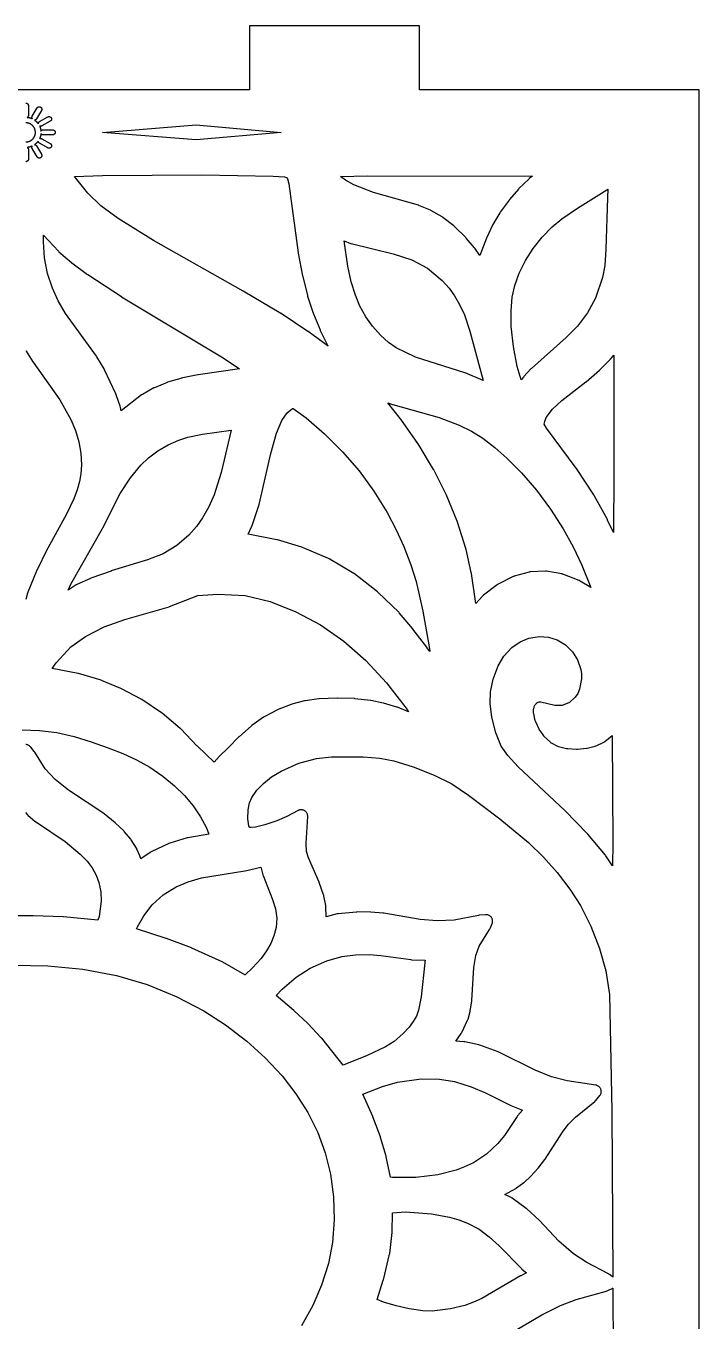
# Model space of a CAD drawing. Header units: millimetres. Extents: x 10 to 410, y 18 to 283.
# Drawn here: x 179.6 to 211.3, y 86.2 to 147 of the extents above; entities that cross this region are included whole.
import ezdxf

# ---------------------------------------------------------------- set-up
doc = ezdxf.new("R2010")
doc.units = ezdxf.units.MM
doc.layers.add('CUT', color=1, linetype='Continuous')
doc.layers.add('ENGRAVE', color=5, linetype='Continuous')

msp = doc.modelspace()

# ---------------------------------------------------------------- linework, layer by layer
at = {"layer": 'CUT'}
for points in [[(190.134, 147), (190.134, 144), (169.134, 144), (169.134, 147), (161.134, 147), (161.134, 144), (148, 144), (148, 24), (161.134, 24), (161.134, 21), (169.134, 21), (169.134, 24), (190.134, 24), (190.134, 21), (198.134, 21), (198.134, 24), (211.2679, 24), (211.2679, 144), (198.134, 144), (198.134, 147)], [(192.6404, 135.2321), (192.8634, 134.3474), (192.873, 134.314), (193.1348, 133.5072), (193.1475, 133.4727), (193.4547, 132.7221), (193.4693, 132.6899), (193.8282, 131.9738), (193.8333, 131.9643), (192.9002, 132.6479), (192.8886, 132.6559), (191.6287, 133.4878), (191.6172, 133.495), (189.8438, 134.5464), (189.8389, 134.5492), (185.6312, 136.9276), (183.9636, 137.9563), (183.159, 138.556), (182.5393, 139.1476), (181.9208, 139.9342), (183.2279, 139.9728), (187.9024, 140), (191.259, 139.9484), (191.7926, 139.9133), (191.8783, 139.8796), (191.9233, 139.8241), (191.9896, 139.5836), (192.4259, 136.3513), (192.4308, 136.3214), (192.6337, 135.2622)], [(200.3235, 137.0389), (200.3015, 137.0624), (199.7703, 137.5822), (199.7426, 137.6063), (199.2198, 138.0106), (199.1871, 138.0326), (198.6689, 138.3293), (198.6405, 138.3436), (198.1039, 138.5697), (198.0755, 138.5796), (195.9734, 139.1767), (195.0502, 139.5321), (194.6477, 139.7574), (194.4202, 139.9345), (195.6782, 139.966), (203.4339, 139.9459), (203.2863, 139.8312), (203.2593, 139.8077), (202.7988, 139.3578), (202.7789, 139.3366), (202.3591, 138.851), (202.3386, 138.825), (201.927, 138.2536), (201.9073, 138.2233), (201.5812, 137.6737), (201.5635, 137.6407), (201.2861, 137.0659), (201.2699, 137.0283), (200.965, 136.2254), (200.7289, 136.5587), (200.7089, 136.5845)], [(206.9599, 138.9202), (206.8915, 136.5141), (206.8342, 135.7419), (206.7295, 135.1783), (206.3946, 134.2233), (206.0175, 133.5195), (205.5475, 132.9066), (205.0168, 132.369), (203.385, 130.9204), (203.3614, 130.8972), (203.0319, 130.5401), (203.0087, 130.5124), (202.9066, 130.3767), (202.7193, 131.0133), (202.5393, 131.9421), (202.4428, 132.881), (202.4304, 133.6268), (202.4831, 134.2657), (202.6052, 134.8141), (202.8162, 135.3965), (203.1075, 135.9815), (203.4699, 136.5504), (203.8931, 137.0848), (204.3673, 137.5684), (204.8176, 137.9383), (205.5507, 138.4343), (206.9393, 139.3057), (206.986, 139.3301), (206.9609, 138.9407)], [(183.3301, 130.858), (183.3074, 130.9001), (182.9651, 131.4613), (182.9483, 131.4866), (181.503, 133.4963), (181.155, 134.0941), (180.8858, 134.6787), (180.6571, 135.379), (180.5162, 136.1147), (180.4563, 136.8565), (180.4541, 137.1734), (181.1597, 136.4228), (181.1859, 136.3978), (181.7848, 135.8868), (181.8003, 135.8743), (182.5259, 135.3325), (182.5406, 135.3222), (184.1212, 134.2891), (184.1299, 134.2835), (188.8964, 131.4122), (189.6657, 130.9003), (187.7341, 130.6227), (187.7193, 130.62), (186.9298, 130.4538), (186.9114, 130.4492), (186.2898, 130.2652), (186.2658, 130.2566), (185.672, 130.0117), (185.6433, 129.9979), (185.109, 129.6964), (185.0731, 129.6724), (184.1178, 128.9234), (184.0804, 129.0882), (184.0651, 129.1418), (183.8814, 129.6755), (183.8622, 129.7232)], [(196.8952, 136.3016), (197.7638, 136.017), (198.5045, 135.6244), (199.1911, 135.0514), (199.5186, 134.6816), (199.778, 134.3185), (200.0083, 133.9208), (200.2361, 133.4261), (200.4978, 132.6624), (201.1163, 130.3542), (200.2765, 130.7037), (200.2559, 130.7112), (197.9375, 131.4433), (197.026, 131.8861), (196.6698, 132.1381), (196.2995, 132.4719), (195.9226, 132.8941), (195.6039, 133.3455), (195.3322, 133.8455), (195.1217, 134.3523), (194.9231, 134.9894), (194.7584, 135.7141), (194.5914, 136.9033), (194.8822, 136.7864), (194.9161, 136.7756)], [(207.2425, 123.2135), (206.9707, 123.7914), (206.958, 123.8166), (206.3359, 124.9491), (206.3195, 124.9764), (205.5116, 126.2152), (205.4974, 126.2355), (204.0972, 128.1127), (203.9861, 128.3016), (204.0144, 128.425), (204.0885, 128.6107), (204.3755, 129.0079), (204.8163, 129.4163), (205.952, 130.2827), (205.9665, 130.2945), (206.5899, 130.8334), (206.6072, 130.8495), (207.08, 131.3224), (207.1007, 131.345), (207.2677, 131.5443), (207.2669, 125.9516)], [(192.6354, 122.5113), (192.607, 122.5215), (191.4507, 122.8604), (191.4294, 122.8655), (190.0849, 123.1279), (190.2476, 123.5029), (190.262, 123.5404), (190.5798, 124.4791), (190.594, 124.5291), (191.1436, 126.9182), (191.4111, 127.8782), (191.6561, 128.4663), (191.9164, 128.8289), (192.1662, 129.039), (192.1899, 129.0411), (192.8077, 128.5941), (193.6693, 127.8516), (194.5139, 127.0067), (195.2866, 126.106), (195.9845, 125.1539), (196.6054, 124.154), (197.0376, 123.3371), (197.3945, 122.553), (197.7259, 121.6912), (197.9669, 120.9186), (198.2876, 119.5192), (198.5868, 117.8477), (198.6152, 117.6283), (198.4816, 117.8191), (198.4712, 117.8333), (197.8197, 118.6786), (197.8093, 118.6915), (197.1739, 119.4436), (197.1506, 119.4687), (196.1883, 120.4023), (196.1611, 120.4258), (195.0698, 121.2659), (195.0408, 121.2854), (193.8834, 121.9699), (193.8538, 121.985)], [(204.8837, 123.38), (205.3549, 122.5357), (205.7636, 121.6749), (206.173, 120.635), (205.6723, 120.9343), (205.6331, 120.9534), (204.8573, 121.2555), (204.8349, 121.263), (204.8121, 121.2682), (204.0995, 121.3942), (204.0741, 121.3971), (204.0485, 121.3973), (203.3388, 121.3626), (203.3138, 121.3601), (203.289, 121.3546), (202.578, 121.1601), (202.555, 121.1527), (202.5325, 121.1426), (201.8246, 120.7895), (201.8019, 120.7768), (201.7801, 120.7617), (201.1387, 120.2731), (201.114, 120.2521), (201.0909, 120.2281), (200.7827, 119.8757), (200.5715, 121.2926), (200.5639, 121.3327), (200.318, 122.4185), (200.307, 122.459), (199.9183, 123.7021), (199.904, 123.7419), (199.4035, 124.9643), (199.388, 124.9983), (198.8052, 126.148), (198.7892, 126.1767), (198.0637, 127.3735), (198.0481, 127.3973), (197.2467, 128.5314), (197.2344, 128.548), (196.6336, 129.3077), (196.8664, 129.2258), (196.8813, 129.2211), (199.047, 128.6122), (199.9991, 128.2532), (200.5688, 127.9666), (201.0974, 127.6346), (201.6652, 127.2051), (202.2321, 126.7081), (202.9196, 126.0143), (203.6221, 125.1959), (204.2815, 124.3117)], [(185.3998, 126.7164), (185.8409, 127.051), (186.3139, 127.3296), (186.8213, 127.5532), (187.2437, 127.6869), (187.9278, 127.8248), (189.2791, 128.0192), (188.8094, 126.0282), (188.4736, 124.984), (188.2237, 124.4205), (187.936, 123.9075), (187.6486, 123.495), (187.2958, 123.0874), (186.7337, 122.5986), (186.0913, 122.2111), (185.3491, 121.9306), (183.645, 121.4075), (183.6342, 121.4038), (182.6819, 121.0619), (182.6625, 121.0541), (182.034, 120.7674), (182.0024, 120.7504), (181.6167, 120.5075), (181.753, 120.7849), (183.2362, 123.4073), (183.2451, 123.4241), (184.0692, 125.0403), (184.5429, 125.7845), (185.034, 126.3709)], [(190.8291, 114.552), (190.7989, 114.5336), (190.2445, 114.146), (190.2171, 114.1244), (189.6707, 113.6399), (189.6466, 113.6161), (189.1479, 113.1114), (189.1236, 113.0902), (188.7451, 112.7249), (188.7247, 112.7033), (188.4839, 112.4205), (187.6964, 113.1748), (187.6684, 113.1986), (186.9118, 113.9877), (186.8853, 114.0125), (186.0343, 114.7253), (186.0091, 114.7443), (185.0809, 115.3671), (185.0569, 115.3816), (184.125, 115.8779), (184.1022, 115.8886), (183.1894, 116.266), (183.1652, 116.2746), (182.1125, 116.5857), (182.0894, 116.5911), (180.8707, 116.8216), (181.0636, 117.0918), (181.7473, 117.836), (182.4308, 118.3336), (183.3161, 118.7822), (184.2855, 119.1309), (186.3627, 119.727), (186.384, 119.7344), (187.7202, 120.2554), (188.6471, 120.316), (189.9449, 120.252), (191.1059, 119.9652), (192.317, 119.4945), (193.4717, 118.8765), (194.5684, 118.1129), (195.6063, 117.2045), (196.5846, 116.1516), (197.5438, 114.8955), (197.6164, 114.7855), (197.0915, 115.0056), (197.0664, 115.0147), (196.4446, 115.1993), (196.4243, 115.2045), (195.8434, 115.3226), (195.8232, 115.3257), (195.0874, 115.4088), (195.0686, 115.4102), (194.2697, 115.4337), (194.2541, 115.4336), (193.4225, 115.401), (193.4012, 115.3991), (192.7509, 115.3121), (192.7232, 115.3067), (192.13, 115.1527), (192.101, 115.1432), (191.5164, 114.9104), (191.4923, 114.8991)], [(201.5343, 114.548), (201.452, 115.1838), (201.4633, 115.7321), (201.586, 116.3283), (201.8288, 116.9589), (202.0991, 117.4082), (202.47, 117.8067), (202.8551, 118.0737), (203.2737, 118.2486), (203.7563, 118.3302), (204.1893, 118.2997), (204.6038, 118.1691), (204.9829, 117.9398), (205.314, 117.6113), (205.5519, 117.2402), (205.71, 116.7784), (205.7383, 116.5795), (205.7408, 116.3349), (205.6487, 115.8599), (205.5626, 115.6581), (205.4475, 115.4775), (205.1768, 115.2243), (204.8383, 115.0906), (204.4884, 115.091), (203.8291, 115.2382), (203.7997, 115.2429), (203.7702, 115.2436), (203.7408, 115.2406), (203.7116, 115.2337), (203.6832, 115.2229), (203.6555, 115.2088), (203.629, 115.191), (203.604, 115.1698), (203.5804, 115.1453), (203.5588, 115.1182), (203.5391, 115.0883), (203.5217, 115.0558), (203.5066, 115.0213), (203.494, 114.9851), (203.484, 114.9473), (203.4767, 114.9084), (203.4723, 114.8688), (203.4706, 114.8287), (203.4718, 114.7886), (203.4757, 114.7489), (203.4826, 114.7099), (203.5387, 114.4437), (203.5479, 114.407), (203.5596, 114.3714), (203.5736, 114.3374), (203.7339, 113.9885), (203.7535, 113.9507), (203.776, 113.9161), (203.9583, 113.6652), (203.981, 113.6369), (204.0057, 113.6119), (204.2631, 113.3766), (204.288, 113.3561), (204.3142, 113.339), (204.6119, 113.1776), (204.6374, 113.1682), (204.6636, 113.1612), (205.042, 113.0762), (205.0674, 113.0716), (205.0929, 113.069), (205.5001, 113.0451), (205.5238, 113.0447), (205.5474, 113.0458), (205.9708, 113.0844), (206.013, 113.0912), (206.3869, 113.177), (206.4251, 113.1884), (206.7932, 113.3705), (206.8173, 113.3844), (206.8403, 113.4011), (207.1852, 113.6761), (207.2149, 108.6223), (207.2054, 107.5649), (206.8829, 108.0326), (206.8663, 108.0546), (206.0385, 109.0473), (206.023, 109.0643), (204.9646, 110.1533), (204.9544, 110.1632), (202.7714, 112.2096), (202.2791, 112.7481), (201.9611, 113.1763), (201.7123, 113.8118)], [(191.1818, 111.737), (191.628, 112.0128), (192.4597, 112.3813), (193.2957, 112.6069), (193.9998, 112.6715), (195.4843, 112.6752), (196.2579, 112.6234), (196.9162, 112.489), (197.8247, 112.2118), (198.8121, 111.8207), (199.6511, 111.4077), (200.438, 110.8853), (201.9063, 109.7718), (203.251, 108.6483), (203.9538, 107.9723), (204.5973, 107.2528), (205.1952, 106.4685), (205.6866, 105.6997), (206.1857, 104.7315), (206.5945, 103.6778), (206.8798, 102.6248), (207.0613, 101.5166), (207.1631, 96.0486), (207.2136, 88.2521), (207.2093, 88.2563), (207.188, 88.2738), (207.0521, 88.3749), (207.0317, 88.3888), (207.0102, 88.4011), (205.9899, 88.932), (205.3696, 89.3404), (204.6804, 89.9292), (203.7724, 90.9047), (203.7549, 90.9219), (203.1752, 91.4515), (203.1481, 91.4736), (202.4759, 91.9599), (202.4564, 91.973), (202.4359, 91.9846), (202.1445, 92.1342), (202.656, 92.416), (202.6911, 92.4385), (203.0319, 92.6914), (203.0557, 92.7109), (203.3465, 92.976), (203.3661, 92.9956), (203.6849, 93.3441), (203.7008, 93.363), (204.016, 93.7704), (204.0309, 93.7913), (204.8476, 95.057), (205.1138, 95.416), (205.4571, 95.7581), (206.3655, 96.498), (206.3877, 96.518), (206.4077, 96.5398), (206.6021, 96.7746), (206.6202, 96.7989), (206.6357, 96.8247), (206.6485, 96.8519), (206.6585, 96.8802), (206.6655, 96.9094), (206.6694, 96.9389), (206.6704, 96.9688), (206.6682, 96.9988), (206.663, 97.0282), (206.6549, 97.0571), (206.6438, 97.0849), (206.6299, 97.1116), (206.6134, 97.1368), (206.5943, 97.1604), (206.573, 97.1818), (206.5496, 97.2012), (206.5243, 97.2181), (206.4974, 97.2326), (206.4691, 97.2444), (206.4398, 97.2534), (206.4097, 97.2594), (205.0615, 97.4647), (204.33, 97.6571), (203.5612, 97.9702), (201.8582, 98.8063), (201.8288, 98.8189), (200.9661, 99.1378), (200.9246, 99.15), (200.2591, 99.2961), (200.2157, 99.3025), (199.8359, 99.3319), (200.0913, 99.6873), (200.1066, 99.7107), (200.1195, 99.7354), (200.3911, 100.3189), (200.4008, 100.342), (200.4084, 100.3659), (200.5048, 100.7208), (200.5113, 100.7506), (200.5854, 101.2061), (200.5887, 101.2358), (200.6807, 102.7881), (200.7696, 103.3476), (200.9324, 103.7808), (201.425, 104.5779), (201.4373, 104.5997), (201.4477, 104.6226), (201.5421, 104.8559), (201.5517, 104.8836), (201.5585, 104.912), (201.5625, 104.9408), (201.5635, 104.9699), (201.5616, 104.999), (201.5569, 105.0278), (201.5493, 105.056), (201.5389, 105.0833), (201.5259, 105.1095), (201.5103, 105.1345), (201.4923, 105.1577), (201.472, 105.1791), (201.4498, 105.1987), (201.4257, 105.2159), (201.3999, 105.2308), (201.3728, 105.2432), (201.3446, 105.253), (201.3155, 105.2602), (201.2859, 105.2645), (201.256, 105.266), (201.2261, 105.2647), (200.9382, 105.2382), (200.9072, 105.2338), (199.7558, 105.0113), (198.9652, 104.9711), (198.1639, 105.0404), (196.4476, 105.3325), (196.4203, 105.3359), (195.8421, 105.3832), (195.8208, 105.3842), (195.2101, 105.3928), (195.1756, 105.3914), (194.3045, 105.3085), (194.2796, 105.3052), (194.2552, 105.2998), (193.7436, 105.1675), (193.7263, 105.6512), (193.7216, 105.6942), (193.6361, 106.1534), (193.6309, 106.1762), (193.6239, 106.1984), (193.416, 106.7803), (193.4084, 106.7993), (192.9103, 107.937), (192.8258, 108.2289), (192.8071, 108.6293), (192.8764, 109.8744), (192.8766, 109.9032), (192.8739, 109.9319), (192.8685, 109.9602), (192.8602, 109.988), (192.8492, 110.0147), (192.8357, 110.0404), (192.8197, 110.0646), (192.8014, 110.0872), (192.7809, 110.1081), (192.7585, 110.127), (192.7343, 110.1436), (192.7086, 110.1579), (192.6816, 110.1697), (192.6535, 110.1791), (192.6247, 110.1857), (192.5954, 110.1896), (192.5658, 110.1906), (192.5362, 110.189), (192.5069, 110.1846), (192.4782, 110.1776), (192.4503, 110.1678), (192.4235, 110.1555), (191.8965, 109.8826), (191.4187, 109.6788), (190.8683, 109.4859), (190.4238, 109.3711), (190.211, 109.3526), (190.1448, 109.3629), (190.1154, 109.4401), (190.0644, 109.7613), (190.074, 110.1824), (190.1387, 110.5156), (190.2531, 110.7757), (190.4831, 111.1073), (190.7955, 111.4311)], [(186.2288, 104.1542), (184.8323, 104.6056), (184.8725, 104.7023), (185.1723, 105.2096), (185.5681, 105.7293), (186.078, 106.192), (186.6897, 106.5686), (187.2529, 106.807), (187.8891, 106.9914), (189.9182, 107.3209), (189.9401, 107.3252), (190.6794, 107.4996), (190.6814, 107.4847), (190.6891, 107.4466), (190.7742, 107.1352), (190.7835, 107.107), (191.2204, 105.9721), (191.357, 105.541), (191.4272, 105.0955), (191.3888, 104.6599), (191.2871, 104.2756), (191.1406, 103.9108), (190.9455, 103.5612), (190.6952, 103.2163), (190.2844, 102.7643), (189.9341, 102.4442), (189.9272, 102.4415), (188.8822, 103.0331), (188.8587, 103.045), (187.4309, 103.7013), (187.4104, 103.7097), (186.2429, 104.1493)], [(193.7678, 103.1025), (194.4798, 103.3007), (195.1288, 103.3848), (195.7624, 103.3925), (196.3102, 103.3485), (197.7234, 103.1563), (197.7547, 103.1536), (198.4003, 103.1305), (198.3809, 103.0458), (198.3751, 103.0105), (198.211, 101.4128), (198.0878, 100.7818), (197.984, 100.5082), (197.8375, 100.25), (197.64, 99.981), (197.3668, 99.6802), (196.9373, 99.3102), (196.531, 99.057), (195.6696, 98.6613), (194.5391, 98.2048), (193.5327, 99.4665), (193.5158, 99.4859), (192.8779, 100.1594), (192.8638, 100.1732), (192.2296, 100.7613), (192.2195, 100.7702), (191.3947, 101.4702), (191.6789, 101.7619), (192.3338, 102.3282), (192.9934, 102.7507)], [(195.4608, 96.8313), (196.3968, 97.1989), (197.0906, 97.3999), (198.2114, 97.5522), (199.0728, 97.5441), (199.7688, 97.4299), (200.5531, 97.1881), (201.2284, 96.8993), (202.3887, 96.3201), (202.4162, 96.3081), (202.9708, 96.0947), (202.7413, 95.8151), (202.725, 95.7933), (202.1162, 94.8975), (201.8132, 94.5195), (201.2817, 94.0244), (200.6593, 93.6172), (200.2488, 93.4188), (199.8588, 93.2703), (198.9837, 93.0455), (197.9629, 92.9295), (196.8646, 92.9239), (196.7654, 92.9373), (196.5675, 93.9029), (196.5616, 93.9268), (196.3017, 94.8103), (196.2946, 94.8317), (195.9361, 95.776), (195.9293, 95.7927)], [(197.474, 91.3068), (198.6897, 91.2167), (199.5461, 91.0699), (199.9831, 90.9415), (200.3861, 90.7852), (200.9262, 90.4948), (201.4076, 90.1403), (201.8709, 89.716), (202.9189, 88.6464), (202.9405, 88.6264), (203.1523, 88.4484), (202.8875, 88.314), (202.8718, 88.3054), (201.0553, 87.2479), (200.6736, 87.0693), (200.2666, 86.9198), (199.5903, 86.7591), (198.727, 86.6527), (198.2897, 86.6624), (197.6369, 86.756), (197.0293, 86.8916), (196.4398, 87.0694), (196.1336, 87.2015), (196.4281, 88.1027), (196.4343, 88.1247), (196.7261, 89.3267), (196.7326, 89.3642), (196.8377, 90.3382), (196.8394, 90.3606), (196.867, 91.2645)]]:
    msp.add_lwpolyline(points, close=True, dxfattribs=at)
for points in [[(179.6304, 131.7545), (179.6465, 131.7252), (179.9592, 131.2305), (179.9709, 131.2131), (181.2289, 129.4349), (181.745, 128.5211), (181.9626, 128.0079), (182.1256, 127.4639), (182.2151, 126.933), (182.2417, 126.384), (182.2171, 125.9669), (182.1549, 125.6059), (182.0455, 125.2205), (181.8798, 124.79), (181.5401, 124.0802), (180.6593, 122.4723), (180.6506, 122.4555), (180.129, 121.3995), (180.1149, 121.3679), (179.7293, 120.4152), (179.7131, 120.3686), (179.6248, 120.0675)], [(179.4534, 113.9458), (180.2676, 113.9186), (181.0845, 113.8173), (181.8992, 113.6399), (182.7075, 113.3848), (183.4507, 113.1126), (184.1839, 112.8384), (184.839, 112.5342), (185.4532, 112.1877), (186.0658, 111.7706), (186.6221, 111.3133), (187.0831, 110.8572), (187.4881, 110.3737), (187.8331, 109.8671), (188.1149, 109.3405), (188.2313, 109.0495), (187.2506, 108.8777), (187.2122, 108.8685), (186.3958, 108.6171), (186.3559, 108.6017), (185.5172, 108.2118), (185.4951, 108.2005), (185.474, 108.1874), (185.0286, 107.886), (185.0003, 107.9894), (184.9879, 108.0252), (184.8539, 108.346), (184.8436, 108.3679), (184.8317, 108.3888), (184.5869, 108.7806), (184.5617, 108.8151), (184.2582, 109.1749), (184.2359, 109.1987), (183.8516, 109.5658), (183.8315, 109.5834), (183.3113, 110), (183.2896, 110.0158), (181.6388, 111.1158), (181.004, 111.6119), (180.5369, 112.114), (180.0514, 112.8926), (180.0299, 112.9227), (179.8646, 113.1269), (179.8446, 113.149), (179.8227, 113.1692), (179.7987, 113.1872), (179.7731, 113.2028), (179.746, 113.22), (179.7177, 113.2346), (179.6885, 113.2454), (179.6587, 113.2523), (179.6285, 113.255)], [(179.6132, 110.0572), (179.7106, 109.9536), (179.7399, 109.9261), (180.0595, 109.6649), (180.0806, 109.6492), (181.475, 108.6956), (182.1819, 108.1156), (182.5111, 107.772), (182.743, 107.4678), (182.9372, 107.1274), (183.0687, 106.7823), (183.1554, 106.3387), (183.1669, 105.8941), (183.0698, 105.1763), (183.0198, 105.011), (181.4026, 105.1585), (181.3866, 105.1595), (179.9778, 105.2161), (179.964, 105.2163), (178.9084, 105.2128)], [(179.0288, 102.8904), (180.6668, 102.8687), (182.3171, 102.7068), (183.8882, 102.4057), (185.3289, 101.9839), (186.6994, 101.4322), (188.0028, 100.7498), (189.0132, 100.0983), (190.0184, 99.3278), (190.88, 98.5507), (191.6725, 97.7017), (192.3258, 96.8573), (192.8777, 95.9812), (193.3469, 95.0309), (193.6917, 94.0913), (193.9447, 93.0745), (194.0868, 92.0238), (194.1177, 90.9392), (194.037, 89.8705), (193.8471, 88.8855), (193.5316, 87.8684), (193.1237, 86.9185), (192.5911, 85.9558)], [(202.4643, 85.6531), (203.8768, 86.4788), (204.7543, 86.9167), (205.4909, 87.2001), (206.8492, 87.5672), (206.8716, 87.5741), (206.8933, 87.5827), (207.1537, 87.6968), (207.1799, 87.7097), (207.2047, 87.725), (207.217, 87.7344), (207.2368, 84.6634)]]:
    msp.add_lwpolyline(points, dxfattribs=at)
at = {"layer": 'ENGRAVE'}
for points in [[(179.6308, 143.375), (179.6372, 143.375), (179.6426, 143.3747), (179.6484, 143.3741), (179.6537, 143.3734), (179.6602, 143.3721), (179.6654, 143.3707), (179.6709, 143.3691), (179.676, 143.3673), (179.6822, 143.3648), (179.6871, 143.3624), (179.6924, 143.3596), (179.697, 143.3568), (179.702, 143.3534), (179.7064, 143.3502), (179.7112, 143.3462), (179.7152, 143.3426), (179.7196, 143.3383), (179.7233, 143.3342), (179.7272, 143.3295), (179.7304, 143.3251), (179.7338, 143.32), (179.7366, 143.3153), (179.7396, 143.3098), (179.7419, 143.3049), (179.7442, 143.2994), (179.746, 143.2943), (179.7479, 143.2881), (179.7492, 143.2828), (179.7503, 143.277), (179.7511, 143.2717), (179.7518, 143.2655), (179.752, 143.2601), (179.7521, 143.2569), (179.7521, 142.8044), (179.752, 142.8012), (179.7518, 142.7958), (179.7511, 142.7897), (179.7503, 142.7843), (179.7492, 142.7785), (179.7479, 142.7733), (179.746, 142.7671), (179.7442, 142.762), (179.7419, 142.7565), (179.7396, 142.7515), (179.7366, 142.746), (179.7338, 142.7414), (179.7304, 142.7363), (179.7272, 142.7319), (179.7233, 142.7271), (179.7196, 142.7231), (179.7152, 142.7187), (179.7112, 142.7151), (179.7064, 142.7112), (179.702, 142.7079), (179.699, 142.7059), (179.7022, 142.7056), (179.7025, 142.7056), (179.7038, 142.7055), (179.7047, 142.7054), (179.716, 142.7041), (179.7163, 142.7041), (179.7176, 142.704), (179.7186, 142.7038), (179.7299, 142.7024), (179.7302, 142.7023), (179.7315, 142.7022), (179.7323, 142.702), (179.7435, 142.7004), (179.745, 142.7001), (179.7462, 142.6999), (179.7573, 142.6981), (179.7576, 142.698), (179.7589, 142.6978), (179.7599, 142.6976), (179.771, 142.6955), (179.7712, 142.6955), (179.7725, 142.6952), (179.7736, 142.695), (179.7847, 142.6927), (179.785, 142.6926), (179.7863, 142.6923), (179.7871, 142.6922), (179.7982, 142.6896), (179.7982, 142.6896), (179.7995, 142.6893), (179.8007, 142.689), (179.8117, 142.6863), (179.813, 142.6859), (179.8142, 142.6856), (179.8251, 142.6826), (179.8253, 142.6826), (179.8266, 142.6822), (179.8276, 142.6819), (179.8385, 142.6787), (179.8389, 142.6786), (179.8402, 142.6783), (179.841, 142.678), (179.8518, 142.6746), (179.853, 142.6742), (179.8543, 142.6738), (179.865, 142.6702), (179.8652, 142.6701), (179.8665, 142.6697), (179.8674, 142.6694), (179.8781, 142.6655), (179.8793, 142.6651), (179.8805, 142.6646), (179.8911, 142.6607), (179.8926, 142.6601), (179.8936, 142.6596), (179.9039, 142.6555), (179.9053, 142.6549), (179.9064, 142.6544), (179.9167, 142.6501), (179.9184, 142.6493), (179.9194, 142.6489), (179.9295, 142.6443), (179.93, 142.6441), (179.9306, 142.6438), (179.9289, 142.6472), (179.9268, 142.6521), (179.9246, 142.6579), (179.9229, 142.6631), (179.9213, 142.6689), (179.9202, 142.6742), (179.9192, 142.6804), (179.9185, 142.6858), (179.9181, 142.6922), (179.918, 142.6976), (179.9183, 142.7037), (179.9187, 142.7091), (179.9195, 142.715), (179.9204, 142.7203), (179.9218, 142.7263), (179.9233, 142.7316), (179.9254, 142.7377), (179.9274, 142.7427), (179.9298, 142.7481), (179.9323, 142.7529), (179.9338, 142.7557), (180.1601, 143.1476), (180.1616, 143.1502), (180.1646, 143.1547), (180.1683, 143.16), (180.1717, 143.1642), (180.1757, 143.1687), (180.1794, 143.1726), (180.1838, 143.1767), (180.1879, 143.1802), (180.193, 143.1841), (180.1975, 143.1872), (180.2029, 143.1905), (180.2077, 143.1932), (180.2129, 143.1958), (180.2179, 143.1979), (180.2237, 143.2001), (180.2288, 143.2018), (180.2347, 143.2034), (180.24, 143.2045), (180.2461, 143.2055), (180.2515, 143.2062), (180.2579, 143.2066), (180.2634, 143.2066), (180.2695, 143.2064), (180.2749, 143.206), (180.2807, 143.2052), (180.286, 143.2043), (180.2921, 143.2029), (180.2973, 143.2014), (180.3034, 143.1993), (180.3085, 143.1973), (180.3138, 143.1949), (180.3186, 143.1924), (180.3242, 143.1892), (180.3287, 143.1863), (180.3338, 143.1826), (180.3381, 143.1792), (180.3426, 143.1753), (180.3465, 143.1715), (180.3505, 143.1671), (180.3541, 143.163), (180.358, 143.1579), (180.3611, 143.1535), (180.3643, 143.1483), (180.3669, 143.1435), (180.3696, 143.138), (180.3718, 143.133), (180.374, 143.1273), (180.3757, 143.1221), (180.3773, 143.1159), (180.3784, 143.1107), (180.3794, 143.1048), (180.38, 143.0994), (180.3804, 143.0933), (180.3805, 143.0879), (180.3803, 143.0815), (180.3799, 143.076), (180.3791, 143.07), (180.3781, 143.0646), (180.3767, 143.0588), (180.3752, 143.0536), (180.3733, 143.0478), (180.3713, 143.0427), (180.3686, 143.0369), (180.3662, 143.0321), (180.3647, 143.0295), (180.1385, 142.6376), (180.1369, 142.635), (180.134, 142.6304), (180.1304, 142.6254), (180.127, 142.6212), (180.1229, 142.6165), (180.1192, 142.6126), (180.1146, 142.6084), (180.1105, 142.6049), (180.1053, 142.6009), (180.1009, 142.5979), (180.096, 142.5948), (180.0913, 142.5922), (180.0857, 142.5894), (180.0807, 142.5873), (180.0748, 142.5851), (180.0697, 142.5834), (180.0639, 142.5818), (180.0585, 142.5807), (180.0522, 142.5796), (180.0468, 142.579), (180.0432, 142.5788), (180.0496, 142.5743), (180.0499, 142.574), (180.051, 142.5733), (180.0516, 142.5728), (180.0608, 142.566), (180.0614, 142.5655), (180.0625, 142.5647), (180.0627, 142.5645), (180.0718, 142.5576), (180.0728, 142.5567), (180.0738, 142.5559), (180.0826, 142.5488), (180.0834, 142.5482), (180.0844, 142.5474), (180.0846, 142.5472), (180.0933, 142.54), (180.0938, 142.5395), (180.0949, 142.5386), (180.0954, 142.5382), (180.104, 142.5306), (180.105, 142.5298), (180.1058, 142.529), (180.1142, 142.5214), (180.1146, 142.5211), (180.1156, 142.5201), (180.1161, 142.5197), (180.1243, 142.5119), (180.1251, 142.5112), (180.126, 142.5103), (180.1261, 142.5102), (180.1342, 142.5022), (180.1348, 142.5017), (180.1357, 142.5008), (180.1362, 142.5003), (180.1441, 142.4922), (180.1442, 142.4921), (180.1451, 142.4911), (180.1458, 142.4905), (180.1536, 142.4822), (180.1541, 142.4817), (180.155, 142.4807), (180.1554, 142.4802), (180.163, 142.4718), (180.1637, 142.471), (180.1646, 142.47), (180.1721, 142.4615), (180.1727, 142.4608), (180.1735, 142.4598), (180.1738, 142.4594), (180.1811, 142.4507), (180.1813, 142.4505), (180.1821, 142.4495), (180.1827, 142.4487), (180.1899, 142.4399), (180.1907, 142.4389), (180.1915, 142.4378), (180.1984, 142.4288), (180.1987, 142.4285), (180.1995, 142.4275), (180.2, 142.4268), (180.2067, 142.4177), (180.2068, 142.4176), (180.2076, 142.4166), (180.2082, 142.4157), (180.2127, 142.4093), (180.213, 142.4131), (180.2136, 142.4185), (180.2146, 142.4246), (180.2158, 142.4299), (180.2173, 142.4357), (180.219, 142.4409), (180.2211, 142.4465), (180.2232, 142.4514), (180.2261, 142.4572), (180.2287, 142.4619), (180.232, 142.4673), (180.2351, 142.4718), (180.2388, 142.4765), (180.2423, 142.4807), (180.2465, 142.4852), (180.2504, 142.489), (180.2551, 142.493), (180.2593, 142.4964), (180.2644, 142.5), (180.269, 142.503), (180.2715, 142.5045), (180.6634, 142.7308), (180.666, 142.7322), (180.6708, 142.7347), (180.6767, 142.7373), (180.6817, 142.7393), (180.6872, 142.7412), (180.6924, 142.7427), (180.6989, 142.7442), (180.7042, 142.7451), (180.71, 142.7459), (180.7154, 142.7464), (180.7218, 142.7466), (180.7272, 142.7465), (180.7331, 142.7461), (180.7385, 142.7455), (180.7449, 142.7445), (180.7502, 142.7433), (180.756, 142.7417), (180.7611, 142.7401), (180.767, 142.7379), (180.772, 142.7357), (180.7774, 142.733), (180.7822, 142.7304), (180.7875, 142.727), (180.792, 142.7239), (180.7966, 142.7204), (180.8008, 142.7169), (180.8055, 142.7126), (180.8092, 142.7086), (180.8134, 142.7039), (180.8168, 142.6996), (180.8202, 142.6948), (180.8232, 142.6902), (180.8262, 142.6849), (180.8287, 142.6801), (180.8313, 142.6743), (180.8333, 142.6692), (180.8352, 142.6637), (180.8367, 142.6585), (180.8382, 142.6521), (180.8392, 142.6467), (180.8399, 142.6409), (180.8404, 142.6355), (180.8406, 142.6291), (180.8405, 142.6237), (180.8401, 142.6178), (180.8395, 142.6125), (180.8384, 142.6061), (180.8373, 142.6008), (180.8357, 142.595), (180.8341, 142.5898), (180.8319, 142.5839), (180.8297, 142.579), (180.827, 142.5735), (180.8244, 142.5687), (180.821, 142.5634), (180.818, 142.5589), (180.8144, 142.5543), (180.8109, 142.5502), (180.8066, 142.5455), (180.8027, 142.5417), (180.7979, 142.5375), (180.7936, 142.5342), (180.7888, 142.5307), (180.7842, 142.5278), (180.7816, 142.5261), (180.3897, 142.2999), (180.3871, 142.2985), (180.3823, 142.296), (180.3764, 142.2934), (180.3714, 142.2914), (180.3658, 142.2895), (180.3606, 142.288), (180.3542, 142.2865), (180.3489, 142.2855), (180.3431, 142.2848), (180.3377, 142.2843), (180.3313, 142.2841), (180.3259, 142.2842), (180.32, 142.2846), (180.3146, 142.2852), (180.3082, 142.2862), (180.3029, 142.2874), (180.297, 142.289), (180.2919, 142.2906), (180.2861, 142.2928), (180.2811, 142.295), (180.2778, 142.2966), (180.2783, 142.2956), (180.2829, 142.2852), (180.2832, 142.2847), (180.2837, 142.2835), (180.2839, 142.2829), (180.2884, 142.2725), (180.2888, 142.2716), (180.2893, 142.2704), (180.2893, 142.2702), (180.2936, 142.2597), (180.2936, 142.2594), (180.2942, 142.2582), (180.2946, 142.2571), (180.2986, 142.2465), (180.299, 142.2455), (180.2994, 142.2443), (180.2995, 142.2441), (180.3033, 142.2335), (180.3037, 142.2323), (180.3041, 142.2311), (180.3077, 142.2203), (180.3081, 142.2191), (180.3085, 142.2178), (180.3119, 142.207), (180.3123, 142.2057), (180.3127, 142.2046), (180.3159, 142.1936), (180.3162, 142.1926), (180.3165, 142.1914), (180.3166, 142.1912), (180.3196, 142.1802), (180.3196, 142.1801), (180.3199, 142.1788), (180.3202, 142.1776), (180.3229, 142.1668), (180.3232, 142.1657), (180.3236, 142.1642), (180.3261, 142.1532), (180.3263, 142.1521), (180.3266, 142.1508), (180.3266, 142.1508), (180.3289, 142.1396), (180.3292, 142.1386), (180.3294, 142.1373), (180.3295, 142.1371), (180.3316, 142.1259), (180.3317, 142.125), (180.332, 142.1236), (180.332, 142.1233), (180.3339, 142.1122), (180.3341, 142.1111), (180.3343, 142.1098), (180.3343, 142.1097), (180.336, 142.0985), (180.3361, 142.0976), (180.3363, 142.0962), (180.3363, 142.0958), (180.3377, 142.0847), (180.3379, 142.0835), (180.3381, 142.082), (180.3393, 142.0707), (180.3394, 142.07), (180.3395, 142.0687), (180.3395, 142.0682), (180.3398, 142.065), (180.3418, 142.068), (180.345, 142.0723), (180.3491, 142.0773), (180.3527, 142.0813), (180.3571, 142.0857), (180.3611, 142.0893), (180.3659, 142.0933), (180.3703, 142.0965), (180.3754, 142.1), (180.3801, 142.1027), (180.3853, 142.1055), (180.3902, 142.1078), (180.3962, 142.1103), (180.4013, 142.1121), (180.4069, 142.1138), (180.4122, 142.1152), (180.4186, 142.1164), (180.4239, 142.1172), (180.4298, 142.1178), (180.4352, 142.1181), (180.4384, 142.1181), (180.8909, 142.1181), (180.8941, 142.1181), (180.8995, 142.1178), (180.9053, 142.1172), (180.9107, 142.1164), (180.9171, 142.1152), (180.9224, 142.1138), (180.9278, 142.1122), (180.9329, 142.1103), (180.9391, 142.1078), (180.944, 142.1055), (180.9493, 142.1027), (180.9539, 142.0999), (180.959, 142.0965), (180.9633, 142.0933), (180.9681, 142.0893), (180.9722, 142.0857), (180.9765, 142.0813), (180.9802, 142.0773), (180.9841, 142.0725), (180.9873, 142.0682), (180.9907, 142.063), (180.9935, 142.0584), (180.9965, 142.0529), (180.9988, 142.048), (181.0011, 142.0424), (181.0029, 142.0373), (181.0048, 142.0312), (181.0061, 142.0259), (181.0072, 142.0201), (181.0081, 142.0147), (181.0087, 142.0086), (181.0089, 142.0032), (181.0089, 141.9968), (181.0087, 141.9914), (181.0081, 141.9853), (181.0072, 141.9799), (181.0061, 141.9741), (181.0048, 141.9688), (181.0029, 141.9627), (181.0011, 141.9576), (180.9988, 141.952), (180.9965, 141.9471), (180.9935, 141.9416), (180.9907, 141.937), (180.9873, 141.9318), (180.9841, 141.9275), (180.9802, 141.9227), (180.9765, 141.9187), (180.9722, 141.9143), (180.9681, 141.9107), (180.9633, 141.9067), (180.959, 141.9035), (180.9539, 141.9001), (180.9493, 141.8973), (180.944, 141.8945), (180.9391, 141.8922), (180.9329, 141.8897), (180.9278, 141.8878), (180.9224, 141.8862), (180.9171, 141.8848), (180.9107, 141.8836), (180.9053, 141.8828), (180.8995, 141.8822), (180.8941, 141.8819), (180.8909, 141.8819), (180.4384, 141.8819), (180.4352, 141.8819), (180.4298, 141.8822), (180.4239, 141.8828), (180.4186, 141.8836), (180.4122, 141.8848), (180.4069, 141.8862), (180.4013, 141.8879), (180.3962, 141.8897), (180.3902, 141.8922), (180.3853, 141.8945), (180.3801, 141.8973), (180.3754, 141.9), (180.3703, 141.9035), (180.3659, 141.9067), (180.3611, 141.9107), (180.3571, 141.9143), (180.3527, 141.9187), (180.3491, 141.9227), (180.345, 141.9277), (180.3418, 141.932), (180.3398, 141.935), (180.3395, 141.9318), (180.3395, 141.9313), (180.3394, 141.93), (180.3393, 141.9293), (180.3381, 141.918), (180.3379, 141.9165), (180.3377, 141.9153), (180.3363, 141.9042), (180.3363, 141.9038), (180.3361, 141.9024), (180.336, 141.9015), (180.3343, 141.8903), (180.3343, 141.8902), (180.3341, 141.8889), (180.3339, 141.8878), (180.332, 141.8767), (180.332, 141.8764), (180.3317, 141.875), (180.3316, 141.8741), (180.3295, 141.8629), (180.3294, 141.8627), (180.3292, 141.8614), (180.3289, 141.8604), (180.3266, 141.8492), (180.3266, 141.8492), (180.3263, 141.8479), (180.3261, 141.8468), (180.3236, 141.8358), (180.3232, 141.8343), (180.3229, 141.8332), (180.3202, 141.8224), (180.3199, 141.8212), (180.3196, 141.8199), (180.3196, 141.8198), (180.3166, 141.8088), (180.3165, 141.8086), (180.3162, 141.8074), (180.3159, 141.8064), (180.3127, 141.7954), (180.3123, 141.7943), (180.3119, 141.793), (180.3085, 141.7822), (180.3081, 141.7809), (180.3077, 141.7797), (180.3041, 141.7689), (180.3037, 141.7677), (180.3033, 141.7665), (180.2995, 141.7559), (180.2994, 141.7557), (180.299, 141.7545), (180.2986, 141.7535), (180.2946, 141.7429), (180.2942, 141.7418), (180.2936, 141.7406), (180.2936, 141.7403), (180.2893, 141.7298), (180.2893, 141.7296), (180.2888, 141.7284), (180.2884, 141.7275), (180.2839, 141.7171), (180.2837, 141.7165), (180.2832, 141.7153), (180.2829, 141.7148), (180.2783, 141.7044), (180.2778, 141.7034), (180.2811, 141.705), (180.2861, 141.7072), (180.2919, 141.7094), (180.297, 141.711), (180.3029, 141.7126), (180.3082, 141.7138), (180.3146, 141.7148), (180.32, 141.7154), (180.3259, 141.7158), (180.3313, 141.7159), (180.3377, 141.7157), (180.3431, 141.7152), (180.3489, 141.7145), (180.3542, 141.7135), (180.3606, 141.712), (180.3658, 141.7105), (180.3714, 141.7086), (180.3764, 141.7066), (180.3823, 141.704), (180.3871, 141.7015), (180.3897, 141.7001), (180.7816, 141.4739), (180.7842, 141.4722), (180.7888, 141.4693), (180.7936, 141.4658), (180.7979, 141.4625), (180.8027, 141.4583), (180.8066, 141.4545), (180.8109, 141.4498), (180.8144, 141.4457), (180.818, 141.4411), (180.821, 141.4366), (180.8244, 141.4313), (180.827, 141.4265), (180.8297, 141.421), (180.8319, 141.4161), (180.8341, 141.4102), (180.8357, 141.405), (180.8373, 141.3992), (180.8384, 141.3939), (180.8395, 141.3875), (180.8401, 141.3822), (180.8405, 141.3763), (180.8406, 141.3709), (180.8404, 141.3645), (180.8399, 141.3591), (180.8392, 141.3533), (180.8382, 141.3479), (180.8367, 141.3415), (180.8352, 141.3363), (180.8333, 141.3308), (180.8313, 141.3257), (180.8287, 141.3199), (180.8262, 141.3151), (180.8232, 141.3098), (180.8202, 141.3052), (180.8168, 141.3004), (180.8134, 141.2961), (180.8092, 141.2914), (180.8055, 141.2874), (180.8008, 141.2831), (180.7966, 141.2796), (180.792, 141.2761), (180.7875, 141.273), (180.7822, 141.2696), (180.7774, 141.267), (180.772, 141.2643), (180.767, 141.2621), (180.7611, 141.2599), (180.756, 141.2583), (180.7502, 141.2567), (180.7449, 141.2555), (180.7385, 141.2545), (180.7331, 141.2539), (180.7272, 141.2535), (180.7218, 141.2534), (180.7154, 141.2536), (180.71, 141.2541), (180.7042, 141.2549), (180.6989, 141.2558), (180.6924, 141.2573), (180.6872, 141.2588), (180.6817, 141.2607), (180.6767, 141.2627), (180.6708, 141.2653), (180.666, 141.2678), (180.6634, 141.2692), (180.2715, 141.4955), (180.269, 141.497), (180.2644, 141.5), (180.2593, 141.5036), (180.2551, 141.507), (180.2504, 141.511), (180.2465, 141.5148), (180.2423, 141.5193), (180.2388, 141.5235), (180.2351, 141.5282), (180.232, 141.5327), (180.2287, 141.5381), (180.2261, 141.5428), (180.2232, 141.5486), (180.2211, 141.5535), (180.219, 141.5591), (180.2173, 141.5643), (180.2158, 141.5701), (180.2146, 141.5754), (180.2136, 141.5815), (180.213, 141.5869), (180.2127, 141.5907), (180.2082, 141.5843), (180.2076, 141.5834), (180.2068, 141.5824), (180.2067, 141.5823), (180.2, 141.5732), (180.1995, 141.5725), (180.1987, 141.5715), (180.1984, 141.5712), (180.1915, 141.5622), (180.1907, 141.5611), (180.1899, 141.5601), (180.1827, 141.5513), (180.1821, 141.5505), (180.1813, 141.5495), (180.1811, 141.5493), (180.1738, 141.5406), (180.1735, 141.5402), (180.1727, 141.5392), (180.1721, 141.5385), (180.1646, 141.53), (180.1637, 141.529), (180.163, 141.5282), (180.1554, 141.5198), (180.155, 141.5193), (180.1541, 141.5183), (180.1536, 141.5178), (180.1458, 141.5095), (180.1451, 141.5089), (180.1442, 141.5079), (180.1441, 141.5078), (180.1362, 141.4997), (180.1357, 141.4992), (180.1348, 141.4983), (180.1342, 141.4978), (180.1261, 141.4898), (180.126, 141.4897), (180.1251, 141.4888), (180.1243, 141.4881), (180.1161, 141.4803), (180.1156, 141.4799), (180.1146, 141.4789), (180.1142, 141.4786), (180.1058, 141.471), (180.105, 141.4702), (180.1039, 141.4693), (180.0954, 141.4618), (180.0949, 141.4614), (180.0938, 141.4605), (180.0933, 141.46), (180.0846, 141.4528), (180.0844, 141.4526), (180.0834, 141.4518), (180.0826, 141.4512), (180.0738, 141.4441), (180.0728, 141.4433), (180.0718, 141.4424), (180.0627, 141.4355), (180.0625, 141.4353), (180.0614, 141.4345), (180.0608, 141.434), (180.0516, 141.4272), (180.051, 141.4267), (180.0499, 141.426), (180.0496, 141.4257), (180.0432, 141.4212), (180.0468, 141.421), (180.0522, 141.4204), (180.0585, 141.4193), (180.0639, 141.4182), (180.0697, 141.4166), (180.0748, 141.4149), (180.0807, 141.4127), (180.0857, 141.4106), (180.0913, 141.4078), (180.096, 141.4052), (180.1009, 141.4021), (180.1053, 141.3991), (180.1105, 141.3951), (180.1146, 141.3916), (180.1192, 141.3874), (180.1229, 141.3835), (180.127, 141.3788), (180.1304, 141.3746), (180.134, 141.3696), (180.1369, 141.365), (180.1385, 141.3624), (180.3647, 140.9705), (180.3662, 140.9679), (180.3686, 140.9631), (180.3713, 140.9573), (180.3733, 140.9522), (180.3752, 140.9464), (180.3767, 140.9412), (180.3781, 140.9354), (180.3791, 140.93), (180.3799, 140.924), (180.3803, 140.9185), (180.3805, 140.9121), (180.3804, 140.9067), (180.38, 140.9006), (180.3794, 140.8952), (180.3784, 140.8893), (180.3773, 140.8841), (180.3757, 140.8779), (180.374, 140.8727), (180.3718, 140.867), (180.3696, 140.862), (180.3669, 140.8565), (180.3643, 140.8517), (180.3611, 140.8465), (180.358, 140.8421), (180.3541, 140.837), (180.3505, 140.8329), (180.3465, 140.8285), (180.3426, 140.8247), (180.3381, 140.8208), (180.3338, 140.8174), (180.3287, 140.8137), (180.3242, 140.8108), (180.3186, 140.8076), (180.3138, 140.8051), (180.3085, 140.8027), (180.3034, 140.8007), (180.2973, 140.7986), (180.2921, 140.7971), (180.286, 140.7957), (180.2807, 140.7948), (180.2749, 140.794), (180.2695, 140.7936), (180.2634, 140.7934), (180.2579, 140.7934), (180.2515, 140.7938), (180.2461, 140.7945), (180.24, 140.7955), (180.2347, 140.7966), (180.2288, 140.7982), (180.2237, 140.7999), (180.2179, 140.8021), (180.2129, 140.8042), (180.2077, 140.8068), (180.2029, 140.8095), (180.1975, 140.8128), (180.193, 140.8159), (180.1879, 140.8198), (180.1838, 140.8233), (180.1794, 140.8274), (180.1757, 140.8313), (180.1717, 140.8358), (180.1683, 140.84), (180.1646, 140.8453), (180.1616, 140.8498), (180.1601, 140.8524), (179.9338, 141.2443), (179.9323, 141.2471), (179.9298, 141.2519), (179.9274, 141.2573), (179.9254, 141.2623), (179.9233, 141.2684), (179.9218, 141.2737), (179.9204, 141.2797), (179.9195, 141.285), (179.9187, 141.2909), (179.9183, 141.2963), (179.918, 141.3024), (179.9181, 141.3078), (179.9185, 141.3142), (179.9192, 141.3196), (179.9202, 141.3258), (179.9213, 141.3311), (179.9229, 141.3369), (179.9246, 141.3421), (179.9268, 141.3479), (179.9289, 141.3528), (179.9306, 141.3562), (179.93, 141.3559), (179.9295, 141.3557), (179.9194, 141.3511), (179.9184, 141.3507), (179.9167, 141.3499), (179.9064, 141.3456), (179.9053, 141.3451), (179.9039, 141.3445), (179.8936, 141.3404), (179.8926, 141.3399), (179.8911, 141.3393), (179.8805, 141.3354), (179.8793, 141.3349), (179.8781, 141.3345), (179.8674, 141.3306), (179.8665, 141.3303), (179.8652, 141.3299), (179.865, 141.3298), (179.8543, 141.3262), (179.853, 141.3258), (179.8518, 141.3254), (179.841, 141.322), (179.8402, 141.3217), (179.8389, 141.3214), (179.8385, 141.3213), (179.8276, 141.3181), (179.8266, 141.3178), (179.8253, 141.3174), (179.8251, 141.3174), (179.8142, 141.3144), (179.813, 141.3141), (179.8117, 141.3137), (179.8007, 141.311), (179.7995, 141.3107), (179.7982, 141.3104), (179.7982, 141.3104), (179.7871, 141.3078), (179.7863, 141.3077), (179.785, 141.3074), (179.7847, 141.3073), (179.7736, 141.305), (179.7725, 141.3048), (179.7712, 141.3045), (179.771, 141.3045), (179.7599, 141.3024), (179.7589, 141.3022), (179.7576, 141.302), (179.7573, 141.3019), (179.7462, 141.3001), (179.745, 141.2999), (179.7435, 141.2996), (179.7323, 141.298), (179.7315, 141.2978), (179.7302, 141.2977), (179.7299, 141.2976), (179.7186, 141.2962), (179.7176, 141.296), (179.7163, 141.2959), (179.716, 141.2959), (179.7047, 141.2946), (179.7038, 141.2945), (179.7025, 141.2944), (179.7022, 141.2944), (179.699, 141.2941), (179.702, 141.2921), (179.7064, 141.2888), (179.7112, 141.2849), (179.7152, 141.2813), (179.7196, 141.2769), (179.7233, 141.2729), (179.7272, 141.2681), (179.7304, 141.2637), (179.7338, 141.2586), (179.7366, 141.254), (179.7396, 141.2485), (179.7419, 141.2435), (179.7442, 141.238), (179.746, 141.2329), (179.7479, 141.2267), (179.7492, 141.2215), (179.7503, 141.2157), (179.7511, 141.2103), (179.7518, 141.2042), (179.752, 141.1988), (179.7521, 141.1956), (179.7521, 140.7431), (179.752, 140.7399), (179.7518, 140.7345), (179.7511, 140.7283), (179.7503, 140.723), (179.7492, 140.7172), (179.7479, 140.7119), (179.746, 140.7057), (179.7442, 140.7006), (179.7419, 140.6951), (179.7396, 140.6902), (179.7366, 140.6847), (179.7338, 140.68), (179.7304, 140.6749), (179.7272, 140.6705), (179.7233, 140.6658), (179.7196, 140.6617), (179.7152, 140.6574), (179.7112, 140.6538), (179.7064, 140.6498), (179.702, 140.6466), (179.697, 140.6432), (179.6924, 140.6404), (179.6871, 140.6376), (179.6822, 140.6352), (179.676, 140.6327), (179.6709, 140.6309), (179.6654, 140.6293), (179.6602, 140.6279), (179.6537, 140.6266), (179.6484, 140.6259), (179.6426, 140.6253), (179.6372, 140.625), (179.6308, 140.625)], [(179.6339, 141.5525), (179.6427, 141.5526), (179.6516, 141.5529), (179.6603, 141.5533), (179.669, 141.5539), (179.6778, 141.5547), (179.6865, 141.5557), (179.6953, 141.5568), (179.704, 141.5581), (179.7126, 141.5595), (179.7212, 141.5611), (179.7298, 141.563), (179.7384, 141.5649), (179.7469, 141.567), (179.7554, 141.5693), (179.7638, 141.5718), (179.7722, 141.5744), (179.7806, 141.5773), (179.7888, 141.5802), (179.7971, 141.5833), (179.8051, 141.5866), (179.8132, 141.59), (179.8213, 141.5937), (179.8292, 141.5974), (179.8371, 141.6013), (179.8449, 141.6054), (179.8526, 141.6096), (179.8601, 141.6139), (179.8677, 141.6185), (179.8753, 141.6232), (179.8826, 141.628), (179.8898, 141.6329), (179.897, 141.638), (179.904, 141.6432), (179.9109, 141.6486), (179.9178, 141.6541), (179.9245, 141.6597), (179.9312, 141.6656), (179.9377, 141.6714), (179.944, 141.6775), (179.9504, 141.6836), (179.9565, 141.6899), (179.9625, 141.6962), (179.9685, 141.7028), (179.9742, 141.7094), (179.9799, 141.7162), (179.9853, 141.7229), (179.9907, 141.7299), (179.996, 141.737), (180.001, 141.7441), (180.006, 141.7514), (180.0108, 141.7588), (180.0154, 141.7662), (180.02, 141.7737), (180.0243, 141.7814), (180.0286, 141.7891), (180.0326, 141.7969), (180.0366, 141.8047), (180.0403, 141.8126), (180.0439, 141.8206), (180.0473, 141.8288), (180.0506, 141.837), (180.0537, 141.8451), (180.0567, 141.8534), (180.0595, 141.8618), (180.0621, 141.8701), (180.0646, 141.8785), (180.0669, 141.8871), (180.069, 141.8955), (180.071, 141.9041), (180.0728, 141.9127), (180.0744, 141.9213), (180.0759, 141.93), (180.0772, 141.9387), (180.0783, 141.9474), (180.0792, 141.9561), (180.08, 141.9648), (180.0806, 141.9737), (180.0811, 141.9825), (180.0813, 141.9912), (180.0814, 142), (180.0813, 142.0088), (180.0811, 142.0175), (180.0806, 142.0263), (180.08, 142.0352), (180.0792, 142.0439), (180.0783, 142.0526), (180.0772, 142.0613), (180.0759, 142.07), (180.0744, 142.0787), (180.0728, 142.0873), (180.071, 142.0959), (180.069, 142.1045), (180.0669, 142.1129), (180.0646, 142.1215), (180.0621, 142.1299), (180.0595, 142.1382), (180.0567, 142.1466), (180.0537, 142.1549), (180.0506, 142.163), (180.0473, 142.1712), (180.0439, 142.1794), (180.0403, 142.1874), (180.0366, 142.1953), (180.0326, 142.2031), (180.0286, 142.2109), (180.0243, 142.2186), (180.02, 142.2263), (180.0154, 142.2338), (180.0108, 142.2412), (180.006, 142.2486), (180.001, 142.2559), (179.996, 142.263), (179.9907, 142.2701), (179.9853, 142.2771), (179.9799, 142.2838), (179.9742, 142.2906), (179.9685, 142.2972), (179.9625, 142.3038), (179.9565, 142.3101), (179.9504, 142.3164), (179.944, 142.3225), (179.9377, 142.3286), (179.9312, 142.3344), (179.9245, 142.3403), (179.9178, 142.3459), (179.9109, 142.3514), (179.904, 142.3568), (179.897, 142.362), (179.8898, 142.3671), (179.8826, 142.372), (179.8753, 142.3768), (179.8677, 142.3815), (179.8601, 142.3861), (179.8526, 142.3904), (179.8449, 142.3946), (179.8371, 142.3987), (179.8292, 142.4026), (179.8213, 142.4063), (179.8132, 142.41), (179.8051, 142.4134), (179.7971, 142.4167), (179.7888, 142.4198), (179.7806, 142.4227), (179.7722, 142.4256), (179.7638, 142.4282), (179.7554, 142.4307), (179.7469, 142.433), (179.7384, 142.4351), (179.7298, 142.437), (179.7212, 142.4389), (179.7126, 142.4405), (179.704, 142.4419), (179.6953, 142.4432), (179.6865, 142.4443), (179.6778, 142.4453), (179.669, 142.4461), (179.6603, 142.4467), (179.6516, 142.4471), (179.6427, 142.4474), (179.6339, 142.4475)]]:
    msp.add_lwpolyline(points, dxfattribs=at)
msp.add_lwpolyline([(183.2339, 142), (187.6339, 142.35), (191.6339, 142), (187.6339, 141.65)], close=True, dxfattribs=at)

doc.saveas('drawing.dxf')
